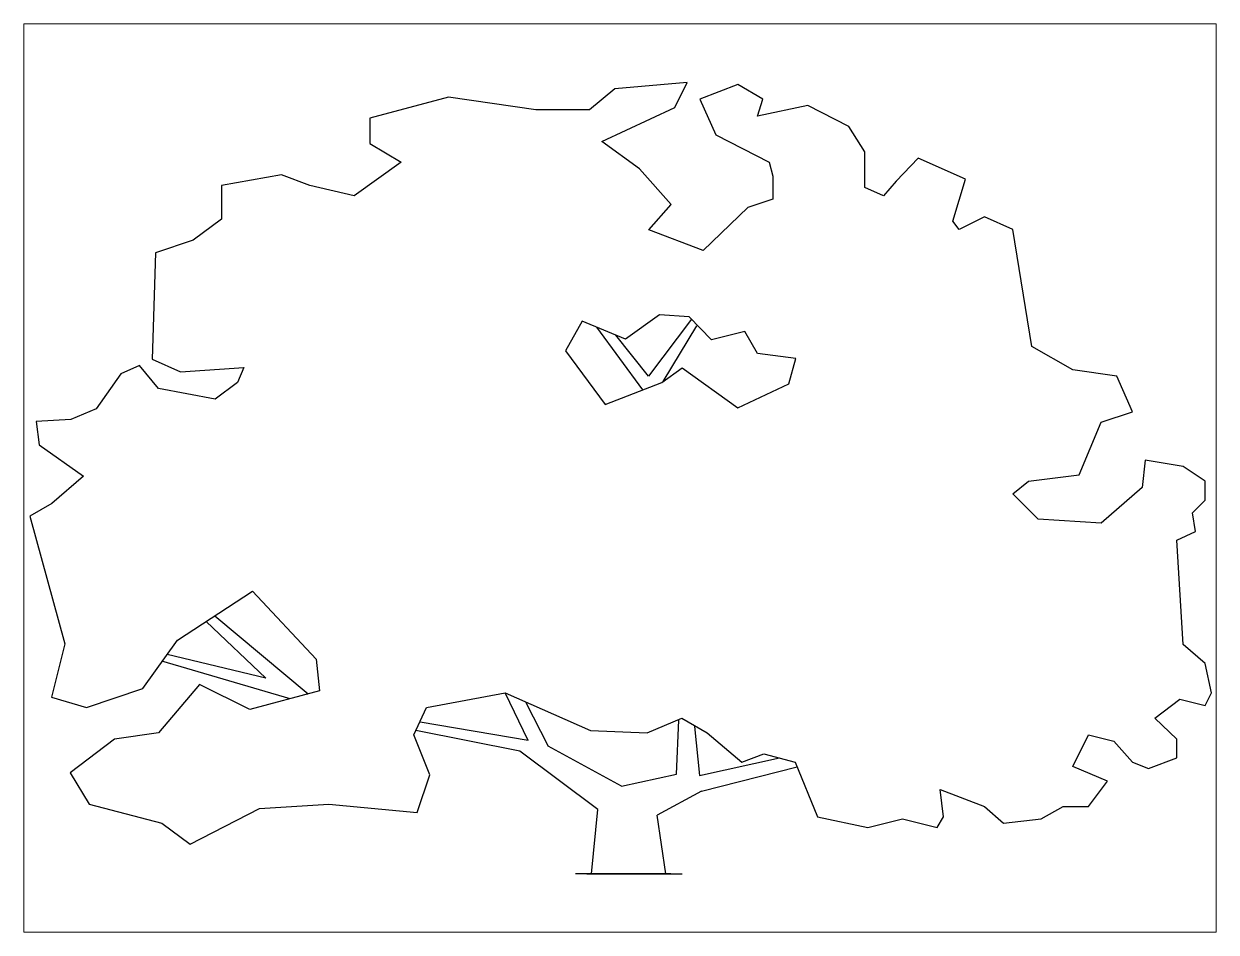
# Paper-space layout 'Layout1' of a CAD drawing. Header units: millimetres. Extents: x 1.05 to 9.45, y 0.8 to 7.2.
# The model-space entities are those that its viewports show. They can reach past a viewport. Long polylines and large blocks are cut down to what shows.
import ezdxf

# ---------------------------------------------------------------- set-up
doc = ezdxf.new("R2010")
doc.units = ezdxf.units.MM
doc.header["$MEASUREMENT"] = 0

# ---------------------------------------------------------------- blocks, each defined once
blk = doc.blocks.new('M_SITE2D_ELEV_SHRUBS_Shrub 4')
at = {"color": 0, "linetype": 'ByBlock'}
for p, q in [((81.093, 1000.046), (-10.5075, 992.075)), ((65.163, 968.16), (81.093, 1000.046)), ((144.816, 997.389), (97.023, 978.789)), ((176.676, 978.789), (144.816, 997.389)), ((-220.5075, 981.446), (-320.0745, 954.874)), ((-110.0745, 965.503), (-220.5075, 981.446)), ((-10.5075, 992.075), (-42.369, 965.503)), ((-42.369, 965.503), (-110.0745, 965.503)), ((-27.0555, 925.281), (65.163, 968.16)), ((97.023, 978.789), (116.937, 933.617)), ((169.7925, 957.532), (176.676, 978.789)), ((233.514, 970.817), (169.7925, 957.532)), ((285.2895, 944.246), (233.514, 970.817)), ((-320.0745, 954.874), (-320.0745, 922.988)), ((305.202, 912.36), (285.2895, 944.246)), ((-320.0745, 922.988), (-280.248, 899.074)), ((20.7375, 890.738), (-27.0555, 925.281)), ((116.937, 933.617), (184.6425, 899.074)), ((305.202, 867.188), (305.202, 912.36)), ((372.9075, 904.388), (345.0285, 875.159)), ((432.6465, 877.817), (372.9075, 904.388)), ((-280.248, 899.074), (-339.987, 856.559)), ((60.564, 845.566), (20.7375, 890.738)), ((184.6425, 899.074), (189.24, 881.672)), ((-431.589, 883.131), (-507.258, 869.845)), ((-395.745, 869.845), (-431.589, 883.131)), ((189.24, 881.672), (189.24, 852.443)), ((345.0285, 875.159), (329.0985, 856.559)), ((416.7165, 824.673), (432.6465, 877.817)), ((-507.258, 869.845), (-507.258, 827.33)), ((-339.987, 856.559), (-395.745, 869.845)), ((329.0985, 856.559), (305.202, 867.188)), ((32.685, 813.68), (60.564, 845.566)), ((189.24, 852.443), (157.38, 841.814)), ((157.38, 841.814), (101.0055, 787.473)), ((456.543, 829.987), (424.6815, 814.044)), ((492.387, 814.044), (456.543, 829.987)), ((-507.258, 827.33), (-543.102, 800.759)), ((101.0055, 787.473), (32.685, 813.68)), ((424.6815, 814.044), (416.7165, 824.673)), ((516.2835, 666.215), (492.387, 814.044)), ((-543.102, 800.759), (-590.895, 784.816)), ((-590.895, 784.816), (-594.8775, 650.272)), ((-51.7635, 698.187), (-72.8895, 660.806)), ((2.9415, 675.763), (-51.7635, 698.187)), ((45.819, 706.548), (2.9415, 675.763)), ((86.226, 701.014), (32.2455, 628.93)), ((83.397, 703.912), (45.819, 706.548)), ((111.726, 674.89), (83.397, 703.912)), ((24.7635, 611.664), (-33.3555, 690.642)), ((32.2455, 628.93), (-9.3195, 680.789)), ((50.439, 622.248), (92.949, 692.259)), ((153.9285, 685.446), (111.726, 674.89)), ((169.731, 657.303), (153.9285, 685.446)), ((568.0575, 636.986), (516.2835, 666.215)), ((-594.8775, 650.272), (-559.0335, 634.329)), ((-72.8895, 660.806), (-22.833, 593.086)), ((218.1855, 651.369), (169.731, 657.303)), ((209.2605, 619.046), (218.1855, 651.369)), ((-610.8075, 642.301), (-634.704, 631.672)), ((-586.911, 613.072), (-610.8075, 642.301)), ((-559.0335, 634.329), (-479.3805, 639.644)), ((-479.3805, 639.644), (-487.3455, 621.043)), ((48.723, 621.015), (74.4495, 639.487)), ((74.4495, 639.487), (144.957, 588.919)), ((623.814, 629.015), (568.0575, 636.986)), ((-634.704, 631.672), (-665.913, 587.418)), ((-487.3455, 621.043), (-515.2245, 599.786)), ((-22.833, 593.086), (48.723, 621.015)), ((144.957, 588.919), (209.2605, 619.046)), ((643.728, 583.843), (623.814, 629.015)), ((-515.2245, 599.786), (-586.911, 613.072)), ((-697.7745, 574.132), (-741.5835, 571.475)), ((-665.913, 587.418), (-697.7745, 574.132)), ((603.9015, 570.557), (643.728, 583.843)), ((-741.5835, 571.475), (-737.601, 542.246)), ((576.0225, 504.128), (603.9015, 570.557)), ((-737.601, 542.246), (-681.843, 502.389)), ((659.658, 522.728), (655.6755, 488.185)), ((707.4495, 514.757), (659.658, 522.728)), ((735.3285, 496.156), (707.4495, 514.757)), ((-681.843, 502.389), (-721.6695, 467.845)), ((512.2995, 496.156), (576.0225, 504.128)), ((492.387, 480.213), (512.2995, 496.156)), ((655.6755, 488.185), (603.9015, 443.013)), ((735.3285, 472.242), (735.3285, 496.156)), ((-721.6695, 467.845), (-749.5485, 451.902)), ((524.2485, 448.327), (492.387, 480.213)), ((719.3985, 456.299), (735.3285, 472.242)), ((723.381, 432.384), (719.3985, 456.299)), ((-749.5485, 451.902), (-705.45, 290.691)), ((603.9015, 443.013), (524.2485, 448.327)), ((699.4845, 421.756), (723.381, 432.384)), ((707.4495, 289.87), (699.4845, 421.756)), ((-563.016, 295.184), (-468.153, 357.016)), ((-468.153, 357.016), (-387.7785, 271.269)), ((-451.5015, 247.355), (-526.8795, 318.738)), ((-515.8485, 325.928), (-397.8105, 227.587)), ((-705.45, 290.691), (-722.322, 223.44)), ((-606.825, 234.069), (-563.016, 295.184)), ((735.3285, 265.955), (707.4495, 289.87)), ((-451.5015, 247.355), (-576.018, 277.046)), ((-387.7785, 271.269), (-383.796, 231.412)), ((-420.843, 221.3), (-582.9285, 268.612)), ((743.2935, 228.755), (735.3285, 265.955)), ((-677.784, 210.155), (-606.825, 234.069)), ((-535.137, 239.383), (-586.911, 178.268)), ((-471.4155, 207.497), (-535.137, 239.383)), ((-383.796, 231.412), (-471.4155, 207.497)), ((-248.3865, 210.155), (-148.8195, 228.755)), ((-148.8195, 228.755), (-41.2875, 180.926)), ((-119.8545, 168.365), (-148.8195, 228.755)), ((735.3285, 212.812), (743.2935, 228.755)), ((-722.322, 223.44), (-677.784, 210.155)), ((-123.507, 217.496), (-94.704, 161.52)), ((671.607, 196.869), (703.467, 220.783)), ((703.467, 220.783), (735.3285, 212.812)), ((-264.3165, 175.611), (-248.3865, 210.155)), ((30.399, 178.269), (74.208, 196.869)), ((74.208, 196.869), (106.0695, 178.268)), ((699.4845, 170.297), (671.607, 196.869)), ((-130.338, 155.178), (-261.8235, 181.018)), ((-119.8545, 168.365), (-256.3515, 191.554)), ((-41.2875, 180.926), (30.399, 178.269)), ((67.3305, 125.851), (70.2255, 194.211)), ((90.1395, 186.24), (96.537, 124.264)), ((-642.669, 170.297), (-698.4255, 127.782)), ((-586.911, 178.268), (-642.669, 170.297)), ((-244.404, 125.125), (-264.3165, 175.611)), ((106.0695, 178.268), (149.8785, 141.068)), ((568.0575, 135.754), (587.97, 175.611)), ((587.97, 175.611), (619.8315, 167.64)), ((619.8315, 167.64), (643.728, 141.068)), ((699.4845, 146.382), (699.4845, 170.297)), ((-31.749, 81.46), (-130.338, 155.178)), ((-2.145, 110.867), (-94.704, 161.52)), ((149.8785, 141.068), (177.7575, 151.697)), ((177.7575, 151.697), (217.584, 141.068)), ((96.537, 124.264), (197.67, 146.382)), ((217.584, 141.068), (245.463, 71.982)), ((611.8665, 117.154), (568.0575, 135.754)), ((643.728, 141.068), (663.6405, 133.097)), ((663.6405, 133.097), (699.4845, 146.382)), ((-698.4255, 127.782), (-674.5305, 87.925)), ((-260.334, 77.296), (-244.404, 125.125)), ((-2.145, 110.867), (67.3305, 125.851)), ((99.1905, 104.593), (219.9735, 135.147)), ((400.7865, 106.525), (456.543, 85.268)), ((404.769, 71.982), (400.7865, 106.525)), ((587.97, 85.268), (611.8665, 117.154)), ((99.1905, 104.593), (43.0845, 74.326)), ((-674.5305, 87.925), (-582.9285, 64.01)), ((-547.0845, 37.438), (-459.4665, 82.61)), ((-459.4665, 82.61), (-371.8485, 87.925)), ((-371.8485, 87.925), (-260.334, 77.296)), ((-40.0635, 0), (-31.749, 81.46)), ((456.543, 85.268), (480.4395, 64.01)), ((528.231, 69.324), (556.11, 85.268)), ((556.11, 85.268), (587.97, 85.268)), ((-582.9285, 64.01), (-547.0845, 37.438)), ((53.775, 0), (43.0845, 74.326)), ((245.463, 71.982), (309.1845, 58.696)), ((309.1845, 58.696), (352.9935, 69.324)), ((352.9935, 69.324), (396.804, 58.696)), ((396.804, 58.696), (404.769, 71.982)), ((480.4395, 64.01), (528.231, 69.324)), ((60.2445, 0), (-60.2445, 0)), ((-45.6795, 0), (74.8095, 0))]:
    blk.add_line(p, q, dxfattribs=at)

msp = doc.modelspace()

# ---------------------------------------------------------------- block references
msp.add_blockref('M_SITE2D_ELEV_SHRUBS_Shrub 4', (9000, 15200))

psp = doc.layouts.get("Layout1")

# ---------------------------------------------------------------- viewports
at = {"layer": '0'}
psp.add_viewport(center=(5.25, 4), size=(8.4, 6.4), view_center_point=(8996.0671, 15700.1752), view_height=1147.742796, dxfattribs=at)

doc.saveas('drawing.dxf')
